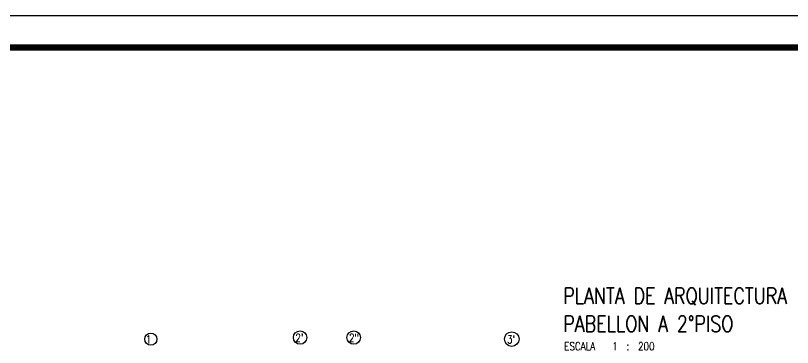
# Model space of a CAD drawing. Extents: x -3099 to -2751, y 5130 to 5248.
# Drawn here: x -3014.4 to -2965.88, y 5227.59 to 5248.34 of the extents above; entities that cross this region are included whole.
import ezdxf

# ---------------------------------------------------------------- set-up
doc = ezdxf.new("R2010")
doc.units = 0
doc.header["$MEASUREMENT"] = 0
doc.linetypes.add('DASHDOT', pattern=[25.4, 12.7, -6.35, 0, -6.35])
for name, color, linetype in [('COTAS', 7, 'CONTINUOUS'), ('EJE_C', 9, 'DASHDOT'), ('TEXTO', 3, 'CONTINUOUS')]:
    doc.layers.add(name, color=color, linetype=linetype)
doc.styles.add('ROMANS', font='romans.shx', dxfattribs={"oblique": 10, "height": 1.3})

msp = doc.modelspace()

# ---------------------------------------------------------------- linework, layer by layer
at = {"layer": 'COTAS'}
msp.add_lwpolyline([(-2930.304, 5248.336), (-2930.304, 5129.536), (-3098.504, 5129.536), (-3098.504, 5248.336)], close=True, dxfattribs=at)
at = {"layer": 'COTAS', "const_width": 0.4}
msp.add_lwpolyline([(-2932.304, 5246.336), (-3092.504, 5246.336), (-3092.504, 5131.536), (-2932.304, 5131.536)], close=True, dxfattribs=at)
at = {"layer": 'EJE_C', "linetype": 'Continuous', "ltscale": 0.05}
for centre, radius in [((-3005.957, 5228.115), 0.382), ((-2996.633, 5228.214), 0.42), ((-2993.283, 5228.213), 0.42), ((-2983.412, 5228.115), 0.458)]:
    msp.add_circle(centre, radius, dxfattribs=at)

# ---------------------------------------------------------------- texts
at = {"layer": 'EJE_C', "ltscale": 0.05, "style": 'ROMANS', "width": 0.8}
for s, p in [("2'", (-2996.931, 5227.947)), ('2"', (-2993.581, 5227.947)), (' 1', (-3006.547, 5227.85)), ('3`', (-2983.71, 5227.85))]:
    msp.add_text(s, height=0.5, dxfattribs=at).set_placement(p)
at = {"layer": 'TEXTO', "color": 6, "style": 'ROMANS', "width": 0.8}
for s, p in [('PLANTA DE ARQUITECTURA ', (-2980.198, 5230.324)), ('PABELLON A 2°PISO', (-2980.198, 5228.573))]:
    msp.add_text(s, height=1, dxfattribs=at).set_placement(p)
at = {"layer": 'TEXTO', "style": 'ROMANS', "width": 0.8}
msp.add_text('ESCALA   1  :  200', height=0.5, dxfattribs=at).set_placement((-2980.136, 5227.42))

doc.saveas('drawing.dxf')
